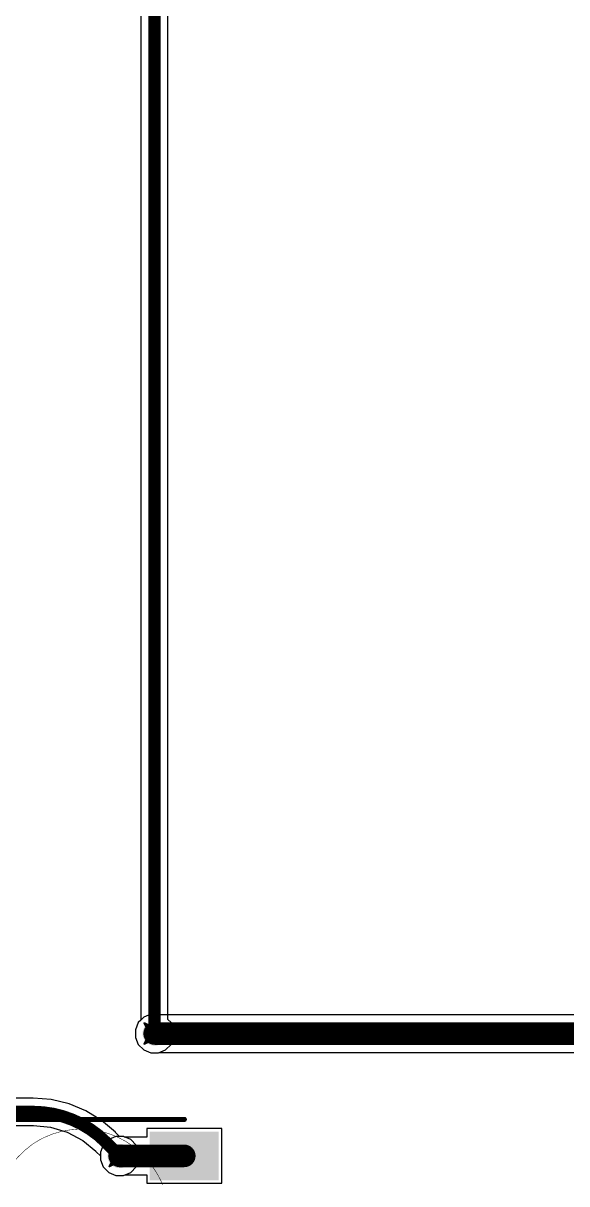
# Model space of a CAD drawing. Header units: inches. Extents: x -11 to 1110, y -7 to 455.
# Drawn here: x 660.63 to 674.07, y 143.59 to 172.27 of the extents above; entities that cross this region are included whole.
import ezdxf

# ---------------------------------------------------------------- set-up
doc = ezdxf.new("R2010")
doc.units = ezdxf.units.IN
for name, color, linetype in [('Bottom Layer', 5, 'Continuous'), ('Drill Drawing', 1, 'Continuous'), ('Mechanical 7', 56, 'Continuous'), ('Top Layer', 1, 'Continuous'), ('Top Overlay', 2, 'Continuous'), ('Top Paste', 8, 'Continuous'), ('Top Solder', 216, 'Continuous'), ('Via Holes', 16, 'Continuous')]:
    doc.layers.add(name, color=color, linetype=linetype)

msp = doc.modelspace()

# ---------------------------------------------------------------- hatches: boundary and pattern name
at = {"layer": 'Bottom Layer'}
h = msp.add_hatch(color=5, dxfattribs=at)
edge = h.paths.add_edge_path()
edge.add_arc((663.883, 147.301), 0.3, 0, 360)
h = msp.add_hatch(color=5, dxfattribs=at)
edge = h.paths.add_edge_path()
edge.add_arc((663.018, 144.275), 0.3, 0, 360)
at = {"layer": 'Top Layer'}
h = msp.add_hatch(color=1, dxfattribs=at)
edge = h.paths.add_edge_path()
edge.add_arc((663.883, 147.301), 0.3, 0, 360)
h = msp.add_hatch(color=1, dxfattribs=at)
edge = h.paths.add_edge_path()
edge.add_arc((663.018, 144.275), 0.3, 0, 360)
msp.add_hatch(color=1, dxfattribs=at).paths.add_polyline_path([(665.364, 143.778), (663.864, 143.778), (663.864, 144.778), (665.364, 144.778)])
at = {"layer": 'Top Paste'}
msp.add_hatch(color=8, dxfattribs=at).paths.add_polyline_path([(665.364, 143.778), (663.864, 143.778), (663.864, 144.778), (665.364, 144.778)])
at = {"layer": 'Top Solder'}
msp.add_hatch(color=216, dxfattribs=at).paths.add_polyline_path([(665.465, 143.677), (663.762, 143.677), (663.762, 144.88), (665.465, 144.88)])
at = {"layer": 'Via Holes'}
h = msp.add_hatch(color=7, dxfattribs=at)
edge = h.paths.add_edge_path()
edge.add_arc((663.883, 147.301), 0.15, 0, 360)
h = msp.add_hatch(color=7, dxfattribs=at)
edge = h.paths.add_edge_path()
edge.add_arc((663.018, 144.275), 0.15, 0, 360)

# ---------------------------------------------------------------- linework, layer by layer
at = {"layer": 'Bottom Layer'}
for p, q in [((663.538, 252.512), (663.538, 147.632)), ((664.211, 147.649), (664.211, 252.512)), ((663.478, 147.572), (663.405, 147.396)), ((663.538, 147.632), (663.478, 147.572)), ((664.288, 147.572), (664.211, 147.649)), ((664.361, 147.396), (664.288, 147.572)), ((663.405, 147.396), (663.405, 147.206)), ((663.405, 147.206), (663.478, 147.031)), ((664.288, 147.031), (664.361, 147.206)), ((664.361, 147.206), (664.361, 147.396)), ((663.478, 147.031), (663.612, 146.896)), ((663.612, 146.896), (663.788, 146.823)), ((663.978, 146.823), (664.153, 146.896)), ((664.153, 146.896), (664.288, 147.031)), ((663.788, 146.823), (663.978, 146.823)), ((660.877, 145.701), (656.12, 145.701)), ((661.327, 145.668), (660.877, 145.703)), ((660.877, 145.703), (660.877, 145.701)), ((661.766, 145.562), (661.327, 145.668)), ((662.184, 145.389), (661.766, 145.562)), ((662.569, 145.153), (662.184, 145.389)), ((662.912, 144.86), (662.569, 145.153)), ((656.12, 145.028), (660.877, 145.028)), ((660.877, 145.028), (660.891, 145.03)), ((660.891, 145.03), (661.307, 144.99)), ((661.307, 144.99), (661.721, 144.864)), ((661.721, 144.864), (662.103, 144.66)), ((662.911, 144.858), (662.912, 144.86)), ((663.016, 144.753), (662.911, 144.858)), ((662.103, 144.66), (662.426, 144.395)), ((663.113, 144.753), (663.016, 144.753)), ((663.289, 144.68), (663.113, 144.753)), ((663.423, 144.545), (663.289, 144.68)), ((663.496, 144.37), (663.423, 144.545)), ((662.426, 144.395), (662.435, 144.382)), ((662.435, 144.382), (662.54, 144.276)), ((662.54, 144.276), (662.54, 144.18)), ((663.496, 144.18), (663.496, 144.37)), ((662.54, 144.18), (662.613, 144.004)), ((662.613, 144.004), (662.747, 143.87)), ((663.289, 143.87), (663.423, 144.004)), ((663.423, 144.004), (663.496, 144.18)), ((662.747, 143.87), (662.923, 143.797)), ((662.923, 143.797), (663.113, 143.797)), ((663.113, 143.797), (663.289, 143.87))]:
    msp.add_line(p, q, dxfattribs=at)
for points in [[(663.875, 147.309, 0.305, 0.305, 0), (663.875, 252.851, 0.305, 0.305, 0)], [(663.875, 147.309, 0.305, 0.305, 0), (663.883, 147.301, 0.305, 0.305, 0)], [(656.12, 145.364, 0.305, 0.305, 0), (660.877, 145.364, 0.305, 0.305, 0)], [(660.877, 145.364, 0.305, 0.305, -0.198912), (662.673, 144.62, 0.305, 0.305, 0)], [(662.673, 144.62, 0.305, 0.305, 0), (663.018, 144.275, 0.305, 0.305, 0)]]:
    msp.add_lwpolyline(points, format="xyseb", dxfattribs=at)
for points in [[(663.798, 147.309, 0.152, 0.152, 1), (663.951, 147.309, 0.152, 0.152, 1)], [(663.798, 147.309, 0.152, 0.152, 1), (663.951, 147.309, 0.152, 0.152, 1)], [(663.807, 147.301, 0.152, 0.152, 1), (663.959, 147.301, 0.152, 0.152, 1)], [(660.8, 145.364, 0.152, 0.152, 1), (660.953, 145.364, 0.152, 0.152, 1)], [(660.8, 145.364, 0.152, 0.152, 1), (660.953, 145.364, 0.152, 0.152, 1)], [(662.596, 144.62, 0.152, 0.152, 1), (662.749, 144.62, 0.152, 0.152, 1)], [(662.596, 144.62, 0.152, 0.152, 1), (662.749, 144.62, 0.152, 0.152, 1)], [(662.942, 144.275, 0.152, 0.152, 1), (663.094, 144.275, 0.152, 0.152, 1)]]:
    msp.add_lwpolyline(points, format="xyseb", close=True, dxfattribs=at)
at = {"layer": 'Drill Drawing'}
for points in [[(663.629, 147.555, 0.0508, 0.0508, 0), (663.883, 147.428, 0.0508, 0.0508, 0)], [(663.629, 147.555, 0.0508, 0.0508, 0), (663.756, 147.301, 0.0508, 0.0508, 0)], [(663.883, 147.428, 0.0508, 0.0508, 0), (664.137, 147.555, 0.0508, 0.0508, 0)], [(664.01, 147.301, 0.0508, 0.0508, 0), (664.137, 147.555, 0.0508, 0.0508, 0)], [(663.629, 147.047, 0.0508, 0.0508, 0), (663.756, 147.301, 0.0508, 0.0508, 0)], [(663.629, 147.047, 0.0508, 0.0508, 0), (663.883, 147.174, 0.0508, 0.0508, 0)], [(663.883, 147.174, 0.0508, 0.0508, 0), (664.137, 147.047, 0.0508, 0.0508, 0)], [(664.01, 147.301, 0.0508, 0.0508, 0), (664.137, 147.047, 0.0508, 0.0508, 0)], [(662.764, 144.529, 0.0508, 0.0508, 0), (663.018, 144.402, 0.0508, 0.0508, 0)], [(662.764, 144.529, 0.0508, 0.0508, 0), (662.891, 144.275, 0.0508, 0.0508, 0)], [(663.018, 144.402, 0.0508, 0.0508, 0), (663.272, 144.529, 0.0508, 0.0508, 0)], [(663.145, 144.275, 0.0508, 0.0508, 0), (663.272, 144.529, 0.0508, 0.0508, 0)], [(662.764, 144.021, 0.0508, 0.0508, 0), (662.891, 144.275, 0.0508, 0.0508, 0)], [(663.145, 144.275, 0.0508, 0.0508, 0), (663.272, 144.021, 0.0508, 0.0508, 0)], [(662.764, 144.021, 0.0508, 0.0508, 0), (663.018, 144.148, 0.0508, 0.0508, 0)], [(663.018, 144.148, 0.0508, 0.0508, 0), (663.272, 144.021, 0.0508, 0.0508, 0)]]:
    msp.add_lwpolyline(points, format="xyseb", dxfattribs=at)
for points in [[(663.616, 147.555, 0.0254, 0.0254, 1), (663.641, 147.555, 0.0254, 0.0254, 1)], [(663.616, 147.555, 0.0254, 0.0254, 1), (663.641, 147.555, 0.0254, 0.0254, 1)], [(663.87, 147.428, 0.0254, 0.0254, 1), (663.895, 147.428, 0.0254, 0.0254, 1)], [(663.87, 147.428, 0.0254, 0.0254, 1), (663.895, 147.428, 0.0254, 0.0254, 1)], [(664.124, 147.555, 0.0254, 0.0254, 1), (664.149, 147.555, 0.0254, 0.0254, 1)], [(664.124, 147.555, 0.0254, 0.0254, 1), (664.149, 147.555, 0.0254, 0.0254, 1)], [(663.743, 147.301, 0.0254, 0.0254, 1), (663.768, 147.301, 0.0254, 0.0254, 1)], [(663.743, 147.301, 0.0254, 0.0254, 1), (663.768, 147.301, 0.0254, 0.0254, 1)], [(663.87, 147.174, 0.0254, 0.0254, 1), (663.895, 147.174, 0.0254, 0.0254, 1)], [(663.87, 147.174, 0.0254, 0.0254, 1), (663.895, 147.174, 0.0254, 0.0254, 1)], [(663.997, 147.301, 0.0254, 0.0254, 1), (664.022, 147.301, 0.0254, 0.0254, 1)], [(663.997, 147.301, 0.0254, 0.0254, 1), (664.022, 147.301, 0.0254, 0.0254, 1)], [(663.616, 147.047, 0.0254, 0.0254, 1), (663.641, 147.047, 0.0254, 0.0254, 1)], [(663.616, 147.047, 0.0254, 0.0254, 1), (663.641, 147.047, 0.0254, 0.0254, 1)], [(664.124, 147.047, 0.0254, 0.0254, 1), (664.149, 147.047, 0.0254, 0.0254, 1)], [(664.124, 147.047, 0.0254, 0.0254, 1), (664.149, 147.047, 0.0254, 0.0254, 1)], [(662.751, 144.529, 0.0254, 0.0254, 1), (662.777, 144.529, 0.0254, 0.0254, 1)], [(662.751, 144.529, 0.0254, 0.0254, 1), (662.777, 144.529, 0.0254, 0.0254, 1)], [(663.259, 144.529, 0.0254, 0.0254, 1), (663.285, 144.529, 0.0254, 0.0254, 1)], [(663.259, 144.529, 0.0254, 0.0254, 1), (663.285, 144.529, 0.0254, 0.0254, 1)], [(662.878, 144.275, 0.0254, 0.0254, 1), (662.904, 144.275, 0.0254, 0.0254, 1)], [(662.878, 144.275, 0.0254, 0.0254, 1), (662.904, 144.275, 0.0254, 0.0254, 1)], [(663.005, 144.402, 0.0254, 0.0254, 1), (663.031, 144.402, 0.0254, 0.0254, 1)], [(663.005, 144.402, 0.0254, 0.0254, 1), (663.031, 144.402, 0.0254, 0.0254, 1)], [(663.132, 144.275, 0.0254, 0.0254, 1), (663.158, 144.275, 0.0254, 0.0254, 1)], [(663.132, 144.275, 0.0254, 0.0254, 1), (663.158, 144.275, 0.0254, 0.0254, 1)], [(662.751, 144.021, 0.0254, 0.0254, 1), (662.777, 144.021, 0.0254, 0.0254, 1)], [(662.751, 144.021, 0.0254, 0.0254, 1), (662.777, 144.021, 0.0254, 0.0254, 1)], [(663.005, 144.148, 0.0254, 0.0254, 1), (663.031, 144.148, 0.0254, 0.0254, 1)], [(663.005, 144.148, 0.0254, 0.0254, 1), (663.031, 144.148, 0.0254, 0.0254, 1)], [(663.259, 144.021, 0.0254, 0.0254, 1), (663.285, 144.021, 0.0254, 0.0254, 1)], [(663.259, 144.021, 0.0254, 0.0254, 1), (663.285, 144.021, 0.0254, 0.0254, 1)]]:
    msp.add_lwpolyline(points, format="xyseb", close=True, dxfattribs=at)
at = {"layer": 'Mechanical 7'}
for points in [[(661.16, 144.737, 0.0127, 0.0127, -0.384394), (663.905, 143.899, 0.0127, 0.0127, 0)], [(660.052, 141.652, 0.0127, 0.0127, -0.349969), (660.846, 144.554, 0.0127, 0.0127, 0)], [(660.846, 144.554, 0.0127, 0.0127, -0.04174), (661.16, 144.737, 0.0127, 0.0127, 0)], [(663.905, 143.899, 0.0127, 0.0127, -0.039113), (664.079, 143.567, 0.0127, 0.0127, 0)]]:
    msp.add_lwpolyline(points, format="xyseb", dxfattribs=at)
for points in [[(660.842, 144.554, 0.00635, 0.00635, 1), (660.849, 144.554, 0.00635, 0.00635, 1)], [(660.842, 144.554, 0.00635, 0.00635, 1), (660.849, 144.554, 0.00635, 0.00635, 1)], [(661.157, 144.737, 0.00635, 0.00635, 1), (661.163, 144.737, 0.00635, 0.00635, 1)], [(661.157, 144.737, 0.00635, 0.00635, 1), (661.163, 144.737, 0.00635, 0.00635, 1)], [(663.902, 143.899, 0.00635, 0.00635, 1), (663.908, 143.899, 0.00635, 0.00635, 1)], [(663.902, 143.899, 0.00635, 0.00635, 1), (663.908, 143.899, 0.00635, 0.00635, 1)]]:
    msp.add_lwpolyline(points, format="xyseb", close=True, dxfattribs=at)
at = {"layer": 'Top Layer'}
for p, q in [((663.612, 147.706), (663.478, 147.572)), ((663.788, 147.779), (663.612, 147.706)), ((663.978, 147.779), (663.788, 147.779)), ((664.006, 147.767), (663.978, 147.779)), ((679.402, 147.767), (664.006, 147.767)), ((663.478, 147.572), (663.405, 147.396)), ((663.405, 147.396), (663.405, 147.206)), ((663.405, 147.206), (663.478, 147.031)), ((663.478, 147.031), (663.612, 146.896)), ((663.612, 146.896), (663.788, 146.823)), ((663.978, 146.823), (664.006, 146.835)), ((664.006, 146.835), (679.209, 146.835)), ((663.788, 146.823), (663.978, 146.823)), ((665.542, 144.956), (663.686, 144.956)), ((663.686, 144.956), (663.686, 144.744)), ((665.542, 143.6), (665.542, 144.956)), ((662.613, 144.545), (662.54, 144.37)), ((662.747, 144.68), (662.613, 144.545)), ((662.923, 144.753), (662.747, 144.68)), ((663.113, 144.753), (662.923, 144.753)), ((663.133, 144.744), (663.113, 144.753)), ((663.686, 144.744), (663.133, 144.744)), ((662.54, 144.37), (662.54, 144.18)), ((662.54, 144.18), (662.613, 144.004)), ((662.613, 144.004), (662.747, 143.87)), ((662.747, 143.87), (662.923, 143.797)), ((662.923, 143.797), (663.113, 143.797)), ((663.113, 143.797), (663.149, 143.812)), ((663.149, 143.812), (663.686, 143.812)), ((663.686, 143.812), (663.686, 143.6)), ((663.686, 143.6), (665.542, 143.6))]:
    msp.add_line(p, q, dxfattribs=at)
for points in [[(663.883, 147.301, 0.559, 0.559, 0), (679.402, 147.301, 0.559, 0.559, 0)], [(663.018, 144.278, 0.559, 0.559, 0), (664.614, 144.278, 0.559, 0.559, 0)]]:
    msp.add_lwpolyline(points, format="xyseb", dxfattribs=at)
for points in [[(663.743, 147.301, 0.279, 0.279, 1), (664.022, 147.301, 0.279, 0.279, 1)], [(662.878, 144.278, 0.279, 0.279, 1), (663.158, 144.278, 0.279, 0.279, 1)], [(664.474, 144.278, 0.279, 0.279, 1), (664.753, 144.278, 0.279, 0.279, 1)]]:
    msp.add_lwpolyline(points, format="xyseb", close=True, dxfattribs=at)
at = {"layer": 'Top Overlay'}
msp.add_lwpolyline([(659.614, 145.179, 0.127, 0.127, 0), (664.614, 145.179, 0.127, 0.127, 0)], format="xyseb", dxfattribs=at)
msp.add_lwpolyline([(664.582, 145.179, 0.0635, 0.0635, 1), (664.646, 145.179, 0.0635, 0.0635, 1)], format="xyseb", close=True, dxfattribs=at)

doc.saveas('drawing.dxf')
